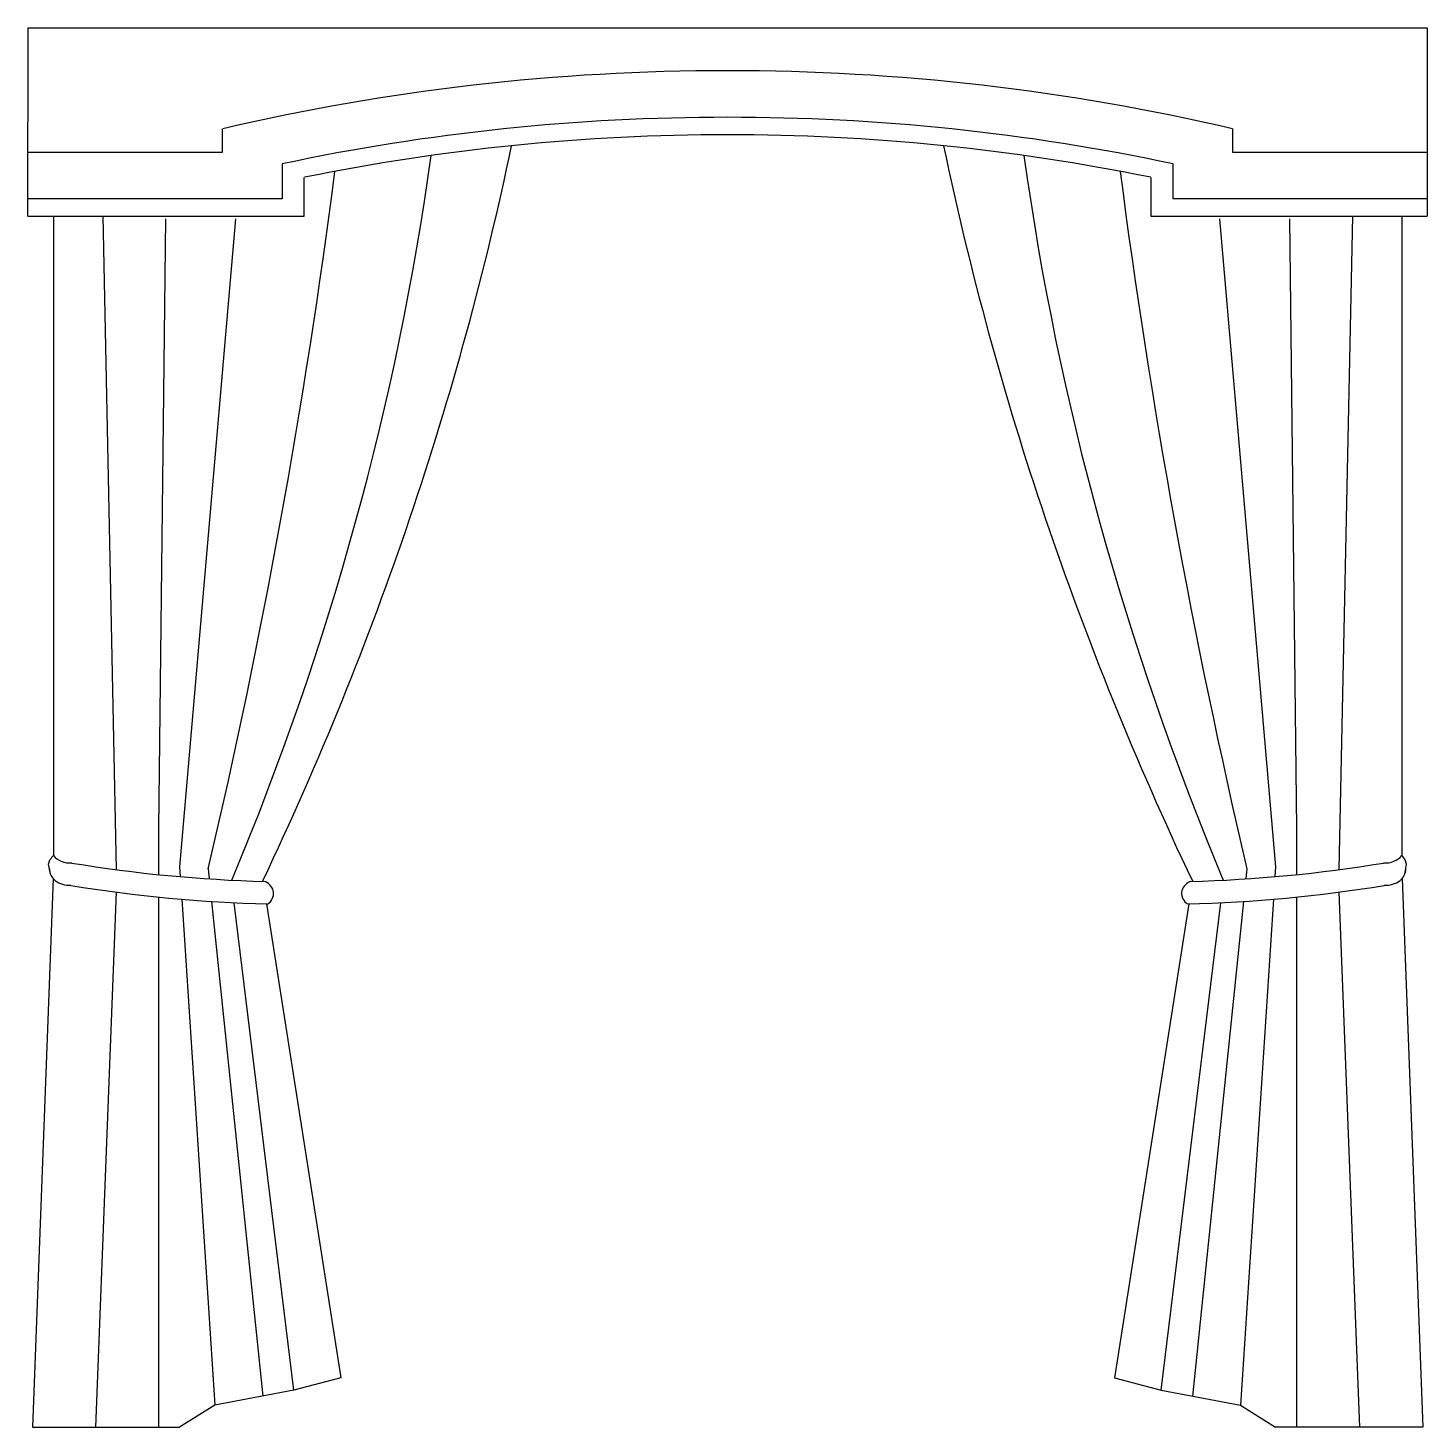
# Model space of a CAD drawing. Header units: millimetres. Extents: x 0 to 1800, y 0 to 1800.
import ezdxf

# ---------------------------------------------------------------- set-up
doc = ezdxf.new("R2010")
doc.units = ezdxf.units.MM

msp = doc.modelspace()

# ---------------------------------------------------------------- linework, layer by layer
for p, q in [((0, 1557.7, 0), (0.2, 1800, 0)), ((0.2, 1800, 0), (1800, 1800, 0)), ((1800, 1800, 0), (1800, 1557.7, 0)), ((250.4, 1640.1, 0), (250.4, 1670.3, 0)), ((1549.7, 1670.3, 0), (1549.7, 1640.1, 0)), ((0.1, 1640.1, 0), (250.4, 1640.1, 0)), ((1549.7, 1640.1, 0), (1800, 1640.1, 0)), ((326.9, 1625.1, 0), (326.9, 1580.2, 0)), ((1473.3, 1580.2, 0), (1473.3, 1625.1, 0)), ((355.5, 1557.7, 0), (355.5, 1607.8, 0)), ((1444.6, 1607.8, 0), (1444.6, 1557.7, 0)), ((326.9, 1580.2, 0), (0, 1580.2, 0)), ((1800, 1580.2, 0), (1473.3, 1580.2, 0)), ((0, 1557.7, 0), (355.5, 1557.7, 0)), ((32.8, 1557.7, 0), (32.8, 735.1, 0)), ((96.1, 1557.7, 0), (113.6, 717.1, 0)), ((177.1, 1554.3, 0), (168, 770.1, 0)), ((267.2, 1554.3, 0), (195.1, 720.6, 0)), ((1444.6, 1557.7, 0), (1800, 1557.7, 0)), ((1533, 1554.3, 0), (1605.1, 720.6, 0)), ((1623.2, 1554.3, 0), (1632.2, 770.1, 0)), ((1704.1, 1557.7, 0), (1686.7, 717.1, 0)), ((1767.5, 1557.7, 0), (1767.5, 735.1, 0)), ((168, 770.1, 0), (168, 710.7, 0)), ((1632.2, 770.1, 0), (1632.2, 710.7, 0)), ((26.6, 724, 0), (28.3, 729.7, 0)), ((28.8, 711.1, 0), (26.6, 724, 0)), ((195.1, 720.6, 0), (195.9, 708.1, 0)), ((1605.1, 720.6, 0), (1604.3, 708.1, 0)), ((1771.4, 711.1, 0), (1773.7, 724, 0)), ((1773.7, 724, 0), (1771.9, 729.7, 0)), ((32.2, 705.7, 0), (5.7, 0, 0)), ((231.9, 718.4, 0), (233.3, 705.2, 0)), ((302.1, 702.6, 0), (302.2, 702, 0)), ((1498.1, 702.6, 0), (1498, 702, 0)), ((1568.3, 718.4, 0), (1567, 705.2, 0)), ((1768, 705.7, 0), (1794.5, 0, 0)), ((113.5, 688.2, 0), (86.9, 0, 0)), ((1686.7, 688.2, 0), (1713.3, 0, 0)), ((168, 681.9, 0), (168, 0, 0)), ((197.8, 679.1, 0), (240.2, 28.3, 0)), ((236.3, 676.2, 0), (302.1, 39.6, 0)), ((342.2, 47.5, 0), (265.4, 674.6, 0)), ((306.7, 673.1, 0), (402.4, 63.2, 0)), ((1493.5, 673.1, 0), (1397.8, 63.2, 0)), ((1458, 47.5, 0), (1534.8, 674.6, 0)), ((1564, 676.2, 0), (1498.1, 39.6, 0)), ((1602.4, 679.1, 0), (1560, 28.3, 0)), ((1632.2, 681.9, 0), (1632.2, 0, 0)), ((402.4, 63.2, 0), (342.2, 47.5, 0)), ((1397.8, 63.2, 0), (1458, 47.5, 0)), ((342.2, 47.5, 0), (240.2, 28.3, 0)), ((1458, 47.5, 0), (1560, 28.3, 0)), ((240.2, 28.3, 0), (195.1, 0, 0)), ((1560, 28.3, 0), (1605.1, 0, 0)), ((5.7, 0, 0), (195.1, 0, 0)), ((1794.5, 0, 0), (1605.1, 0, 0))]:
    msp.add_line(p, q)
for centre, major_axis, start_param, end_param in [((900.1, -30.6, 0), (2264.1, 0), 1.279786, 1.861806), ((900.1, -30.6, 0), (-2187.7, 0), 4.447286, 4.977492), ((900.1, -30.6, 0), (-2159, 0), 4.457423, 4.967355), ((-5739.2, 2466.5, 0), (-6446.4, 0), 2.7852, 2.979073), ((7539.4, 2466.5, 0), (-6446.4, 0), 0.162519, 0.356393), ((-5305.6, 2133.9, 0), (-5859, 0), 2.825042, 3.033014), ((7105.8, 2133.9, 0), (5859, 0), 3.250171, 3.458143), ((-13735.7, 2737.4, 0), (-14202.9, 0), 2.959316, 3.040703), ((15535.9, 2737.4, 0), (-14202.9, 0), 0.100889, 0.182277), ((52.1, 721.8, 0), (-25.8, 0), -0.7235, -0.399139), ((54.8, 746.1, 0), (26.1, 0), 3.704486, 4.770956), ((352.2, 1820.3, 0), (1426.8, 0), 4.503501, 4.679364), ((1448, 1820.3, 0), (-1426.8, 0), 1.603821, 1.779684), ((1745.4, 746.1, 0), (-26.1, 0), 1.512229, 2.578699), ((1748.1, 721.8, 0), (-25.8, 0), 3.540732, 3.865093), ((53.7, 717.4, 0), (-26.1, 0), -0.042848, 1.629363), ((1746.5, 717.4, 0), (-26.1, 0), 1.512229, 3.18444), ((351.1, 1791.5, 0), (1426.8, 0), 4.503501, 4.682752), ((292.4, 686.4, 0), (-23.6, 0), 2.307352, 4.14337), ((1507.8, 686.4, 0), (23.6, 0), 2.139815, 3.975833), ((1449.1, 1791.5, 0), (-1426.8, 0), 1.600434, 1.779684)]:
    msp.add_ellipse(centre, major_axis=major_axis, ratio=0.784247, start_param=start_param, end_param=end_param)

doc.saveas('drawing.dxf')
